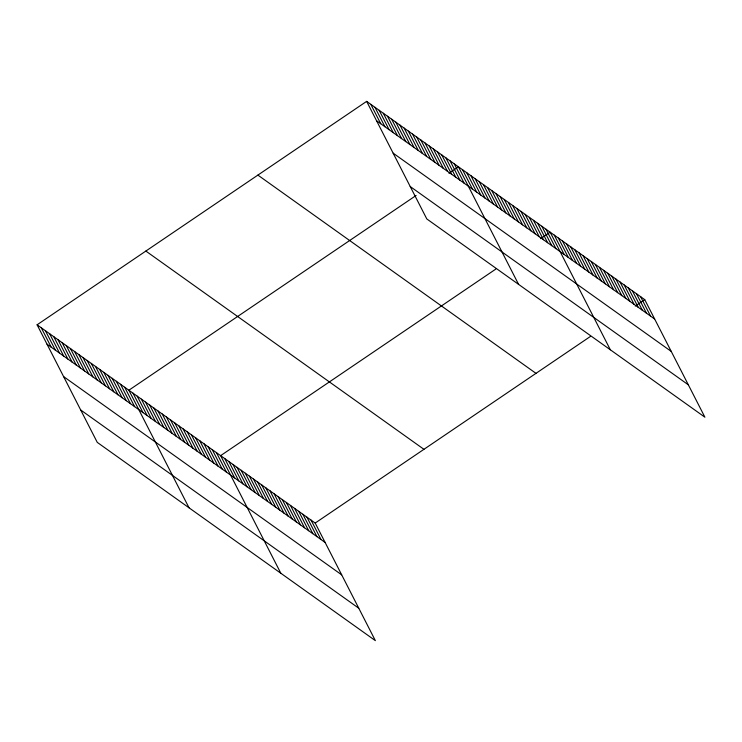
<?xml version="1.0" encoding="UTF-8"?>
<svg xmlns="http://www.w3.org/2000/svg" width="742" height="742" viewBox="0 0 742 742"><rect width="100%" height="100%" fill="white"/><g stroke="black" fill="none" stroke-linecap="round" stroke-linejoin="round"><path stroke-width="1.11" d="M37.1 324.801L315.192 523.054L375.359 640.634L97.267 442.38L37.1 324.801L366.641 101.366L644.733 299.62L704.9 417.199L426.808 218.946L366.641 101.366M416.123 195.461L128.867 390.227L189.034 507.806M448.919 173.229L458.417 166.792L518.584 284.372M495.804 269.086L220.643 455.644L280.81 573.223M540.686 238.655L550.184 232.218L610.351 349.797M315.192 523.054L590.354 336.488M635.235 306.056L644.733 299.62M376.565 120.76L654.657 319.014M393.149 153.158L671.232 351.411M410.233 186.548L688.316 384.801M257.891 175.103L535.984 373.356M145.849 251.065L423.942 449.318M47.024 344.195L325.107 542.448M63.608 376.593L341.691 574.846M80.683 409.974L358.776 608.227M640.624 296.689L650.548 316.083M636.506 293.758L646.43 313.152M632.397 290.827L642.322 310.221M628.288 287.896L638.213 307.29M624.18 284.965L634.104 304.359M620.071 282.034L629.986 301.428M615.953 279.103L625.877 298.497M611.844 276.172L621.768 295.566M607.735 273.242L617.659 292.636M603.626 270.311L613.551 289.705M599.508 267.38L609.432 286.774M595.399 264.449L605.324 283.843M591.291 261.518L601.215 280.912M587.182 258.596L597.106 277.981M583.073 255.665L592.988 275.05M578.955 252.734L588.879 272.119M574.846 249.804L584.77 269.188M570.737 246.873L580.661 266.257M566.628 243.942L576.553 263.327M562.51 241.011L572.434 260.396M558.401 238.08L568.326 257.465M554.293 235.149L564.217 254.534M546.01 229.241L555.934 248.635M541.836 226.264L551.76 245.658M537.672 223.296L547.596 242.69M533.498 220.318L543.422 239.712M529.324 217.35L539.248 236.735M525.151 214.373L535.075 233.767M520.986 211.396L530.91 230.79M516.812 208.428L526.737 227.813M512.639 205.451L522.563 224.845M508.465 202.473L518.389 221.867M504.3 199.505L514.225 218.899M500.127 196.528L510.051 215.922M495.953 193.56L505.877 212.945M491.779 190.583L501.703 209.977M487.615 187.605L497.539 206.999M483.441 184.637L493.365 204.022M479.267 181.66L489.191 201.054M475.103 178.683L485.018 198.077M470.929 175.715L480.853 195.109M466.755 172.738L476.679 192.132M462.581 169.77L472.506 189.154M454.243 163.815L464.167 183.209M450.069 160.847L459.994 180.232M445.896 157.87L455.82 177.264M441.731 154.893L451.655 174.287M437.557 151.925L447.482 171.319M433.384 148.947L443.308 168.341M429.21 145.979L439.134 165.364M425.045 143.002L434.97 162.396M420.872 140.025L430.796 159.419M416.698 137.057L426.622 156.441M412.524 134.079L422.448 153.473M408.36 131.102L418.284 150.496M404.186 128.134L414.11 147.528M400.012 125.157L409.936 144.551M395.838 122.189L405.763 141.574M391.674 119.212L401.598 138.606M387.5 116.234L397.424 135.628M383.326 113.266L393.251 132.66M379.162 110.289L389.077 129.683M374.988 107.312L384.913 126.706M370.815 104.344L380.739 123.738M311.074 520.123L320.998 539.517M306.965 517.193L316.89 536.587M302.857 514.262L312.781 533.656M298.748 511.331L308.672 530.725M294.63 508.4L304.554 527.794M290.521 505.469L300.445 524.863M286.412 502.538L296.336 521.932M282.303 499.607L292.227 519.001M278.194 496.676L288.119 516.07M274.076 493.745L284 513.139M269.967 490.814L279.892 510.208M265.859 487.884L275.783 507.278M261.75 484.953L271.674 504.347M257.641 482.022L267.556 501.416M253.523 479.091L263.447 498.485M249.414 476.16L259.338 495.554M245.305 473.229L255.229 492.623M241.196 470.298L251.121 489.692M237.078 467.367L247.003 486.761M232.969 464.436L242.894 483.83M228.861 461.505L238.785 480.899M224.752 458.575L234.676 477.969M216.469 452.676L226.393 472.07M212.295 449.698L222.22 469.092M208.122 446.73L218.046 466.115M203.957 443.753L213.872 463.147M199.784 440.776L209.708 460.17M195.61 437.808L205.534 457.193M191.436 434.831L201.36 454.225M187.272 431.853L197.196 451.247M183.098 428.885L193.022 448.279M178.924 425.908L188.848 445.302M174.75 422.94L184.675 442.325M170.586 419.963L180.51 439.357M166.412 416.985L176.336 436.379M162.238 414.017L172.163 433.402M158.065 411.04L167.989 430.434M153.9 408.063L163.824 427.457M149.726 405.095L159.651 424.489M145.553 402.118L155.477 421.512M141.379 399.15L151.303 418.534M137.214 396.172L147.139 415.566M133.041 393.195L142.965 412.589M124.702 387.25L134.617 406.644M120.529 384.273L130.453 403.667M116.355 381.305L126.279 400.699M112.181 378.327L122.105 397.721M108.017 375.359L117.932 394.744M103.843 372.382L113.767 391.776M99.669 369.405L109.593 388.799M95.495 366.437L105.42 385.821M91.331 363.459L101.255 382.853M87.157 360.482L97.081 379.876M82.983 357.514L92.908 376.908M78.81 354.537L88.734 373.931M74.645 351.569L84.569 370.954M70.471 348.592L80.396 367.986M66.298 345.614L76.222 365.008M62.124 342.646L72.048 362.031M57.959 339.669L67.884 359.063M53.786 336.692L63.71 356.086M49.612 333.724L59.536 353.118M45.438 330.747L55.362 350.141M41.274 327.778L51.198 347.163"/></g></svg>
